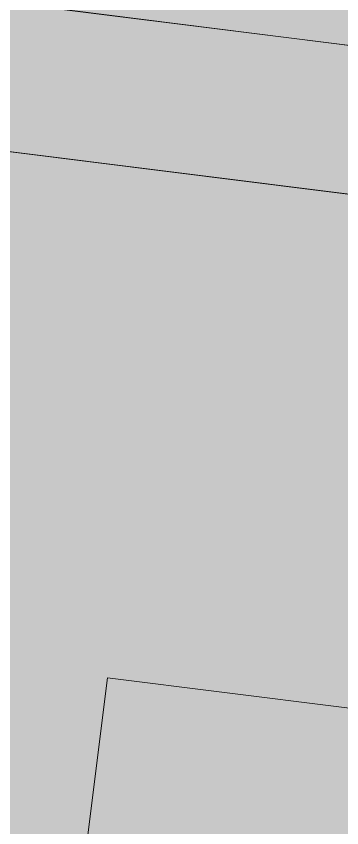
# Model space of a CAD drawing. Header units: metres. Extents: x -4 to 509425, y 7549 to 4732445.
# Drawn here: x 476040.436 to 476040.81, y 4719728.74 to 4719729.67 of the extents above; entities that cross this region are included whole.
import ezdxf

# ---------------------------------------------------------------- set-up
doc = ezdxf.new("R2010")
doc.units = ezdxf.units.M
doc.header["$LTSCALE"] = 0.01
doc.header["$MEASUREMENT"] = 0
doc.layers.get('0').update_dxf_attribs({"lineweight": 0})
doc.layers.add('_SUBESTACIÓN', color=1, linetype='Continuous')
doc.layers.add('SUBESTACION LA VID', color=253, linetype='Continuous')

# ---------------------------------------------------------------- blocks, each defined once
blk = doc.blocks.new('A$Cfff6051d')
at = {"layer": 'SUBESTACION LA VID', "lineweight": 15}
for p, q in [((476040.88625, 4719729.62766), (476028.16815, 4719731.22212)), ((476041.0164, 4719729.44069), (476028.00428, 4719731.07202))]:
    blk.add_line(p, q, dxfattribs=at)
for points in [[(476040.86519, 4719729.45965), (476038.4879, 4719729.75769)], [(476040.36543, 4719729.69295), (476040.81905, 4719729.63608), (476040.8338, 4719729.75369), (476040.901, 4719729.74526), (476040.86519, 4719729.45965)], [(476041.32175, 4719728.81368), (476041.72496, 4719728.76313), (476041.64387, 4719728.1163), (476040.45942, 4719728.2648), (476040.54051, 4719728.91162), (476040.94373, 4719728.86107)], [(476041.32175, 4719728.81368), (476041.72496, 4719728.76313), (476041.64387, 4719728.1163), (476040.45942, 4719728.2648), (476040.54051, 4719728.91162), (476040.94373, 4719728.86107)]]:
    blk.add_lwpolyline(points, dxfattribs=at)

msp = doc.modelspace()

# ---------------------------------------------------------------- hatches: boundary and pattern name
at = {"layer": '_SUBESTACIÓN', "transparency": 33554559}
h = msp.add_hatch(color=1, dxfattribs=at)
h.dxf.hatch_style = 1
h.paths.add_polyline_path([(475968.63988, 4719805.82503), (476089.93862, 4719790.61504), (476078.16862, 4719696.74002), (475956.86864, 4719711.95017)])

# ---------------------------------------------------------------- block references
at = {"linetype": 'Continuous'}
msp.add_blockref('A$Cfff6051d', (0, 0), dxfattribs=at)

doc.saveas('drawing.dxf')
